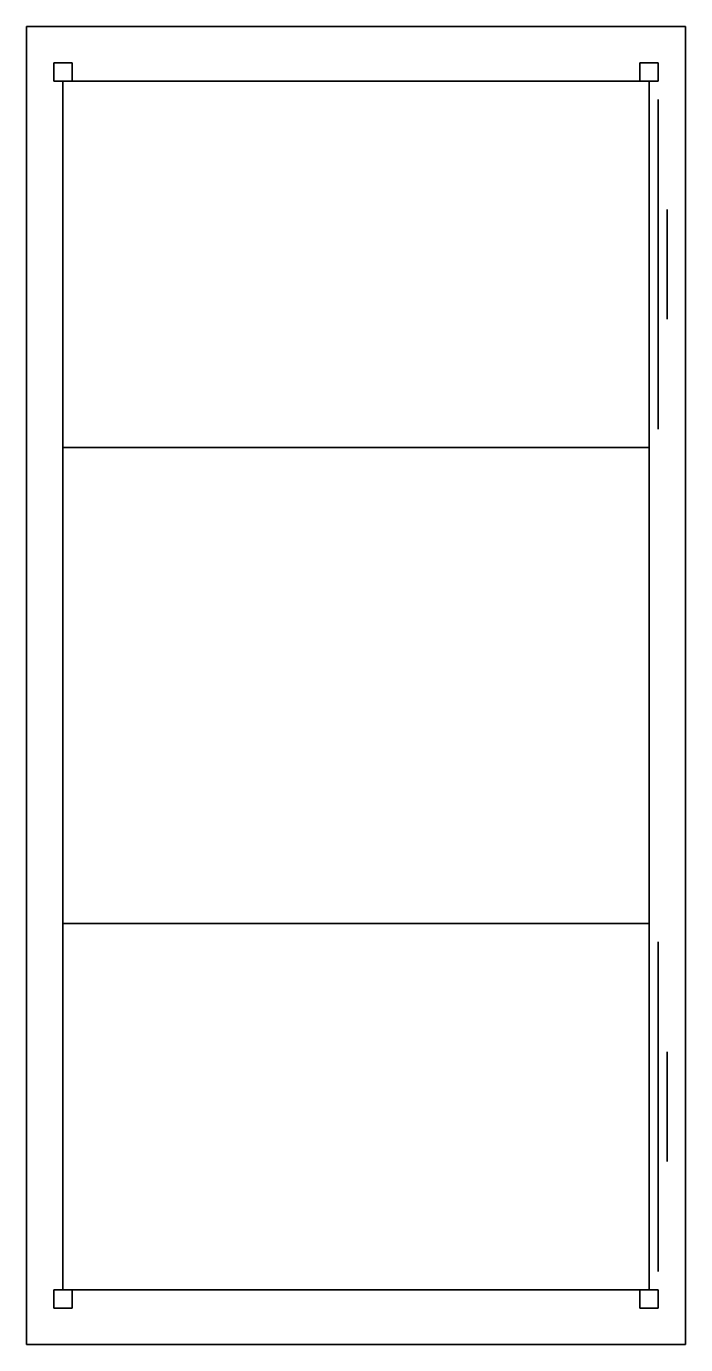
# Model space of a CAD drawing. Extents: x 0 to 0.91, y 0 to 1.83.
import ezdxf

# ---------------------------------------------------------------- set-up
doc = ezdxf.new("R2010")
doc.units = 0
doc.header["$LTSCALE"] = 2
doc.layers.get('0').update_dxf_attribs({"linetype": 'CONTINUOUS'})

msp = doc.modelspace()

# ---------------------------------------------------------------- linework, layer by layer
at = {"color": 0, "linetype": 'BYBLOCK'}
for points in [[(0.9144, 0, 0.7366), (0, 0, 0.7366), (0, 1.8288, 0.7366), (0.9144, 1.8288, 0.7366)], [(0.9144, 1.8288, 0.7112), (0.9144, 1.8288, 0.7366), (0, 1.8288, 0.7366), (0, 1.8288, 0.7112)], [(0, 0, 0.7366), (0, 1.8288, 0.7366), (0, 1.8288, 0.7112), (0, 0, 0.7112)], [(0.9144, 0, 0.7112), (0.9144, 0, 0.7366), (0.9144, 1.8288, 0.7366), (0.9144, 1.8288, 0.7112)], [(0.8636, 1.7526, 0.7112), (0.0508, 1.7526, 0.7112), (0.0508, 1.7526, 0.1016), (0.8636, 1.7526, 0.1016)], [(0.0508, 0.0762, 0.7112), (0.0508, 0.0762, 0.1016), (0.0508, 1.7526, 0.1016), (0.0508, 1.7526, 0.7112)], [(0.8636, 1.2446, 0.7112), (0.8636, 1.7526, 0.7112), (0.8636, 1.7526, 0.1016), (0.8636, 1.2446, 0.1016)], [(0.8763, 1.27, 0.5334), (0.8763, 1.27, 0.6858), (0.8763, 1.7272, 0.6858), (0.8763, 1.7272, 0.5334)], [(0.8763, 1.27, 0.127), (0.8763, 1.27, 0.508), (0.8763, 1.7272, 0.508), (0.8763, 1.7272, 0.127)], [(0.8636, 1.2446, 0.7112), (0.0508, 1.2446, 0.7112), (0.0508, 1.2446, 0.1016), (0.8636, 1.2446, 0.1016)], [(0.8636, 0.5842, 0.7112), (0.8636, 1.2446, 0.7112), (0.8636, 1.2446, 0.5842), (0.8636, 0.5842, 0.5842)], [(0.8636, 0.5842, 0.7112), (0.0508, 0.5842, 0.7112), (0.0508, 0.5842, 0.1016), (0.8636, 0.5842, 0.1016)], [(0.8636, 0.0762, 0.7112), (0.8636, 0.5842, 0.7112), (0.8636, 0.5842, 0.1016), (0.8636, 0.0762, 0.1016)], [(0.8763, 0.1016, 0.127), (0.8763, 0.1016, 0.3048), (0.8763, 0.5588, 0.3048), (0.8763, 0.5588, 0.127)], [(0.8763, 0.1016, 0.3302), (0.8763, 0.1016, 0.508), (0.8763, 0.5588, 0.508), (0.8763, 0.5588, 0.3302)], [(0.8763, 0.1016, 0.5334), (0.8763, 0.1016, 0.6858), (0.8763, 0.5588, 0.6858), (0.8763, 0.5588, 0.5334)], [(0.0508, 0.0762, 0.7112), (0.8636, 0.0762, 0.7112), (0.8636, 0.0762, 0.1016), (0.0508, 0.0762, 0.1016)], [(0.9144, 0, 0.7112), (0.9144, 0, 0.7366), (0, 0, 0.7366), (0, 0, 0.7112)]]:
    msp.add_3dface(points, dxfattribs=at)
at = {"color": 7, "linetype": 'BYBLOCK'}
for points in [[(0.0381, 1.7526, 0.7112), (0.0381, 1.778, 0.7112), (0.0381, 1.778), (0.0381, 1.7526)], [(0.0635, 1.778, 0.7112), (0.0381, 1.778, 0.7112), (0.0381, 1.778), (0.0635, 1.778)], [(0.0635, 1.7526, 0.7112), (0.0635, 1.778, 0.7112), (0.0635, 1.778), (0.0635, 1.7526)], [(0.8763, 1.778, 0.7112), (0.8509, 1.778, 0.7112), (0.8509, 1.778), (0.8763, 1.778)], [(0.8509, 1.7526, 0.7112), (0.8509, 1.778, 0.7112), (0.8509, 1.778), (0.8509, 1.7526)], [(0.8763, 1.7526, 0.7112), (0.8763, 1.778, 0.7112), (0.8763, 1.778), (0.8763, 1.7526)], [(0.0635, 1.7526), (0.0635, 1.7526, 0.7112), (0.0381, 1.7526, 0.7112), (0.0381, 1.7526)], [(0.8763, 1.7526), (0.8763, 1.7526, 0.7112), (0.8509, 1.7526, 0.7112), (0.8509, 1.7526)], [(0.889, 1.4224, 0.635), (0.889, 1.4224, 0.6604), (0.889, 1.5748, 0.6604), (0.889, 1.5748, 0.635)], [(0.889, 1.4224, 0.4572), (0.889, 1.4224, 0.4826), (0.889, 1.5748, 0.4826), (0.889, 1.5748, 0.4572)], [(0.889, 0.254, 0.254), (0.889, 0.254, 0.2794), (0.889, 0.4064, 0.2794), (0.889, 0.4064, 0.254)], [(0.889, 0.254, 0.4572), (0.889, 0.254, 0.4826), (0.889, 0.4064, 0.4826), (0.889, 0.4064, 0.4572)], [(0.889, 0.254, 0.635), (0.889, 0.254, 0.6604), (0.889, 0.4064, 0.6604), (0.889, 0.4064, 0.635)], [(0.0635, 0.0762, 0.7112), (0.0381, 0.0762, 0.7112), (0.0381, 0.0762), (0.0635, 0.0762)], [(0.0381, 0.0508, 0.7112), (0.0381, 0.0762, 0.7112), (0.0381, 0.0762), (0.0381, 0.0508)], [(0.0635, 0.0508, 0.7112), (0.0635, 0.0762, 0.7112), (0.0635, 0.0762), (0.0635, 0.0508)], [(0.8509, 0.0508, 0.7112), (0.8509, 0.0762, 0.7112), (0.8509, 0.0762), (0.8509, 0.0508)], [(0.8763, 0.0762, 0.7112), (0.8509, 0.0762, 0.7112), (0.8509, 0.0762), (0.8763, 0.0762)], [(0.8763, 0.0508, 0.7112), (0.8763, 0.0762, 0.7112), (0.8763, 0.0762), (0.8763, 0.0508)], [(0.0635, 0.0508), (0.0635, 0.0508, 0.7112), (0.0381, 0.0508, 0.7112), (0.0381, 0.0508)], [(0.8763, 0.0508), (0.8763, 0.0508, 0.7112), (0.8509, 0.0508, 0.7112), (0.8509, 0.0508)]]:
    msp.add_3dface(points, dxfattribs=at)

doc.saveas('drawing.dxf')
